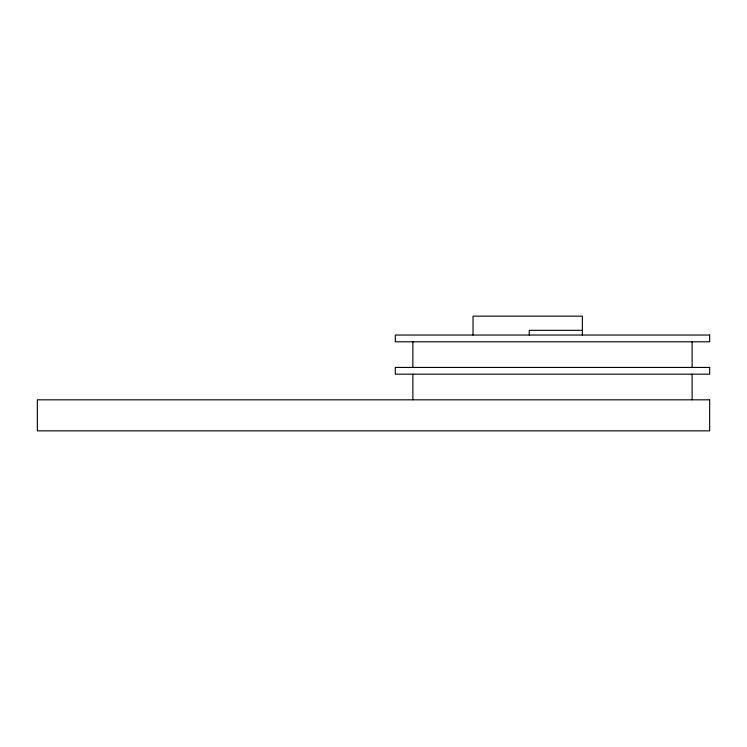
<?xml version="1.0" encoding="UTF-8"?>
<svg xmlns="http://www.w3.org/2000/svg" width="747" height="747" viewBox="0 0 747 747"><rect width="100%" height="100%" fill="white"/><g stroke="black" fill="none" stroke-linecap="round" stroke-linejoin="round"><path stroke-width="1.12" d="M582.352 330.314L529.268 330.314L529.268 335.039M692.105 341.79L692.105 367.431M692.105 374.172L692.105 399.813M582.352 335.039L582.352 316.149L473.038 316.149L473.038 335.039M412.858 341.79L412.858 367.431M412.858 374.172L412.858 399.813M709.65 335.039L395.312 335.039L395.312 341.79L709.65 341.79L709.65 335.039M709.65 367.431L395.312 367.431L395.312 374.172L709.65 374.172L709.65 367.431M709.65 399.813L37.35 399.813L37.35 430.851L709.65 430.851L709.65 399.813"/></g></svg>
